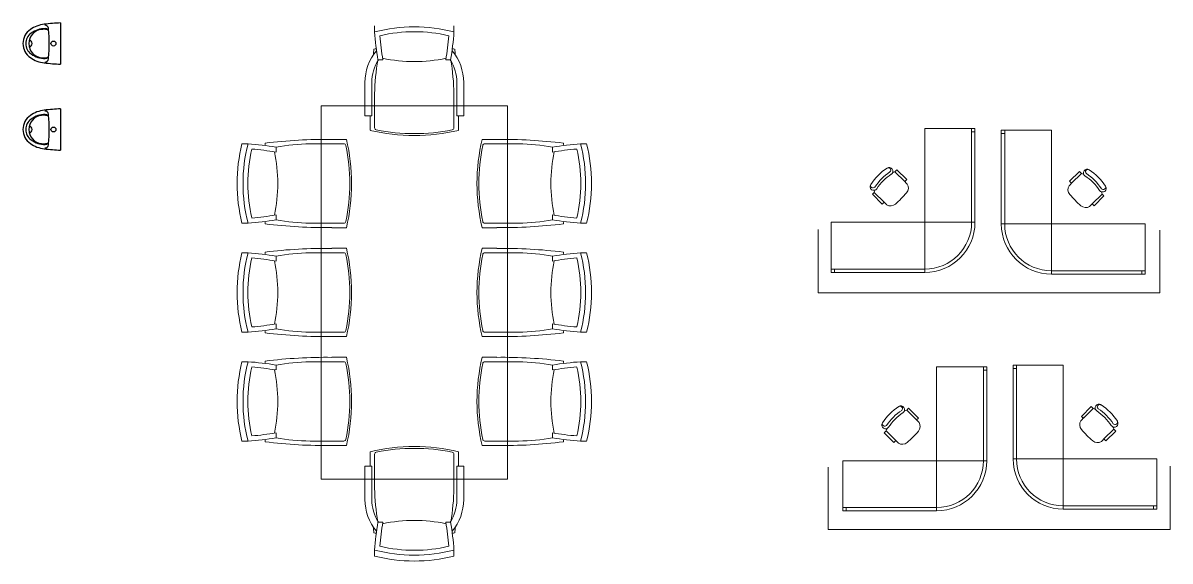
# Model space of a CAD drawing. Header units: millimetres. Extents: x 6919 to 14039, y 2520 to 4279.
# Drawn here: x 11322.8 to 11773.1, y 4059 to 4270.1 of the extents above; entities that cross this region are included whole.
import ezdxf

# ---------------------------------------------------------------- set-up
doc = ezdxf.new("R2010")
doc.units = ezdxf.units.MM
doc.layers.add('Edges', color=7, linetype='Continuous')
doc.layers.add('Furniture', color=252, linetype='Continuous', lineweight=0)

# ---------------------------------------------------------------- blocks, each defined once
blk = doc.blocks.new('URINARIO E-01')
at = {"layer": 'Edges'}
blk.add_line((-0.1795, 0), (0.1795, 0), dxfattribs=at)
blk.add_circle((0, -0.0619), 0.0217, dxfattribs=at)
for centre, radius, start, end in [((1.5522, 0.0659), 1.7329, 182.18027, 186.90205), ((0, -1.3368), 1.2378, 90, 96.17867), ((0, -1.3368), 1.2378, 83.82133, 90), ((-1.5522, 0.0659), 1.7329, 353.09795, 357.81973), ((0.1022, -0.1096), 0.2723, 186.90205, 214.37306), ((-0.1299, -0.137), 0.0309, 96.17867, 179.62837), ((0.0681, -0.1383), 0.198, 178.54741, 216.66031), ((-0.0989, -0.134), 0.0309, 94.7005, 178.54741), ((0.0492, -0.148), 0.1733, 170.46338, 186.32924), ((0, -0.1535), 0.1238, 186.32924, 270), ((-0.0607, -0.1296), 0.0619, 162.68454, 170.46338), ((0, -0.1535), 0.1238, 270, 353.67076), ((-0.0681, -0.1383), 0.198, 323.33969, 1.45259), ((0.0989, -0.134), 0.0309, 1.45259, 85.2995), ((0.0607, -0.1296), 0.0619, 9.53662, 17.31546), ((-0.0492, -0.148), 0.1733, 353.67076, 9.53662), ((-0.1022, -0.1096), 0.2723, 325.62694, 353.09795), ((0.1299, -0.137), 0.0309, 0.37163, 83.82133), ((0, -0.1795), 0.1485, 214.37306, 270), ((0, -0.1919), 0.1114, 215.47603, 270), ((0, -0.2785), 0.0309, 90, 170.58615), ((0, -0.2785), 0.0309, 9.41385, 90), ((0, -0.1919), 0.1114, 270, 324.52397), ((0, -0.1795), 0.1485, 270, 325.62694)]:
    blk.add_arc(centre, radius, start, end, dxfattribs=at)
blk = doc.blocks.new('Conference table_small')
at = {"layer": 'Furniture', "color": 251, "true_color": 0x636466}
for p, q in [((11460.88, 4268.96), (11460.88, 4266.56)), ((11492.01, 4268.96), (11492.01, 4266.56)), ((11464.11, 4255.61), (11462.17, 4255.61)), ((11464.11, 4255.61), (11462.17, 4255.61)), ((11488.79, 4255.61), (11490.72, 4255.61)), ((11488.79, 4255.61), (11490.72, 4255.61)), ((11457.07, 4246.7), (11457.07, 4233.71)), ((11459.76, 4233.71), (11459.76, 4246.7)), ((11493.14, 4233.71), (11493.14, 4246.7)), ((11495.83, 4246.7), (11495.83, 4233.71)), ((11460.88, 4242.26), (11460.88, 4228.98)), ((11492.01, 4242.26), (11492.01, 4228.98)), ((11439.83, 4237.57), (11439.83, 4091.12)), ((11513.06, 4237.57), (11439.83, 4237.57)), ((11513.06, 4091.12), (11513.06, 4237.57)), ((11457.07, 4233.71), (11459.76, 4233.71)), ((11459.12, 4233.71), (11459.12, 4227.97)), ((11495.83, 4233.71), (11493.14, 4233.71)), ((11493.78, 4233.71), (11493.78, 4227.97)), ((11444.07, 4224.43), (11449.81, 4224.43)), ((11508.83, 4224.43), (11503.09, 4224.43)), ((11408.82, 4222.66), (11411.22, 4222.66)), ((11422.17, 4219.44), (11422.17, 4221.37)), ((11422.17, 4219.44), (11422.17, 4221.37)), ((11435.52, 4222.66), (11448.8, 4222.66)), ((11517.38, 4222.66), (11504.1, 4222.66)), ((11530.73, 4219.44), (11530.73, 4221.37)), ((11530.73, 4219.44), (11530.73, 4221.37)), ((11544.08, 4222.66), (11541.67, 4222.66)), ((11408.82, 4191.53), (11411.22, 4191.53)), ((11422.17, 4194.76), (11422.17, 4192.82)), ((11422.17, 4194.76), (11422.17, 4192.82)), ((11435.52, 4191.53), (11448.8, 4191.53)), ((11517.38, 4191.53), (11504.1, 4191.53)), ((11530.73, 4194.76), (11530.73, 4192.82)), ((11530.73, 4194.76), (11530.73, 4192.82)), ((11544.08, 4191.53), (11541.67, 4191.53)), ((11444.07, 4189.76), (11449.81, 4189.76)), ((11508.83, 4189.76), (11503.09, 4189.76)), ((11408.82, 4179.91), (11411.22, 4179.91)), ((11422.17, 4176.68), (11422.17, 4178.62)), ((11422.17, 4176.68), (11422.17, 4178.62)), ((11435.52, 4179.91), (11448.8, 4179.91)), ((11444.07, 4181.68), (11449.81, 4181.68)), ((11508.83, 4181.68), (11503.09, 4181.68)), ((11517.38, 4179.91), (11504.1, 4179.91)), ((11530.73, 4176.68), (11530.73, 4178.62)), ((11530.73, 4176.68), (11530.73, 4178.62)), ((11544.08, 4179.91), (11541.67, 4179.91)), ((11422.17, 4152.01), (11422.17, 4150.07)), ((11422.17, 4152.01), (11422.17, 4150.07)), ((11530.73, 4152.01), (11530.73, 4150.07)), ((11530.73, 4152.01), (11530.73, 4150.07)), ((11408.82, 4148.78), (11411.22, 4148.78)), ((11435.52, 4148.78), (11448.8, 4148.78)), ((11444.07, 4147.01), (11449.81, 4147.01)), ((11508.83, 4147.01), (11503.09, 4147.01)), ((11517.38, 4148.78), (11504.1, 4148.78)), ((11544.08, 4148.78), (11541.67, 4148.78)), ((11444.07, 4138.92), (11449.81, 4138.92)), ((11508.83, 4138.92), (11503.09, 4138.92)), ((11408.82, 4137.15), (11411.22, 4137.15)), ((11422.17, 4133.93), (11422.17, 4135.87)), ((11422.17, 4133.93), (11422.17, 4135.87)), ((11435.52, 4137.15), (11448.8, 4137.15)), ((11517.38, 4137.15), (11504.1, 4137.15)), ((11530.73, 4133.93), (11530.73, 4135.87)), ((11530.73, 4133.93), (11530.73, 4135.87)), ((11544.08, 4137.15), (11541.67, 4137.15)), ((11408.82, 4106.03), (11411.22, 4106.03)), ((11422.17, 4109.25), (11422.17, 4107.32)), ((11422.17, 4109.25), (11422.17, 4107.32)), ((11435.52, 4106.03), (11448.8, 4106.03)), ((11517.38, 4106.03), (11504.1, 4106.03)), ((11530.73, 4109.25), (11530.73, 4107.32)), ((11530.73, 4109.25), (11530.73, 4107.32)), ((11544.08, 4106.03), (11541.67, 4106.03)), ((11444.07, 4104.26), (11449.81, 4104.26)), ((11459.12, 4096.14), (11459.12, 4101.88)), ((11493.78, 4096.14), (11493.78, 4101.88)), ((11508.83, 4104.26), (11503.09, 4104.26)), ((11460.88, 4087.59), (11460.88, 4100.86)), ((11492.01, 4087.59), (11492.01, 4100.86)), ((11457.07, 4083.15), (11457.07, 4096.14)), ((11457.07, 4096.14), (11459.76, 4096.14)), ((11459.76, 4096.14), (11459.76, 4083.15)), ((11495.83, 4096.14), (11493.14, 4096.14)), ((11493.14, 4096.14), (11493.14, 4083.15)), ((11495.83, 4083.15), (11495.83, 4096.14)), ((11439.83, 4091.12), (11513.06, 4091.12)), ((11464.11, 4074.24), (11462.17, 4074.24)), ((11464.11, 4074.24), (11462.17, 4074.24)), ((11488.79, 4074.24), (11490.72, 4074.24)), ((11488.79, 4074.24), (11490.72, 4074.24))]:
    blk.add_line(p, q, dxfattribs=at)
at = {"layer": 'Furniture', "color": 0}
for p, q in [((11460.88, 4060.89), (11460.88, 4063.29)), ((11492.01, 4060.89), (11492.01, 4063.29))]:
    blk.add_line(p, q, dxfattribs=at)
at = {"layer": 'Furniture', "color": 251, "true_color": 0x636466}
for centre, radius, start, end in [((11476.45, 4206.95), 61.61, 75.3671, 104.6329), ((11570.57, 4273.91), 109.93, 183.8231, 189.5807), ((11570.57, 4273.91), 108.02, 184.6813, 189.7517), ((11476.45, 4206.95), 59.7, 76.8921, 103.0631), ((11382.32, 4273.91), 108.02, 350.2483, 355.3187), ((11382.32, 4273.91), 109.93, 350.4193, 356.1769), ((11476.45, 4246.7), 19.38, 139.8703, 180), ((11653.74, 4234.56), 194.78, 172.5378, 173.2556), ((11476.44, 4137.76), 123.12, 96.962, 97.3879), ((11476.45, 4246.7), 19.38, 0, 40.1297), ((11476.45, 4137.76), 123.12, 82.6121, 83.038), ((11299.16, 4234.56), 194.78, 6.7444, 7.4622), ((11476.45, 4246.7), 16.69, 147.7446, 180), ((11547.03, 4240.68), 86.16, 170.0222, 178.9499), ((11476.45, 4314.63), 59.7, 257.9656, 282.0323), ((11476.45, 4246.7), 16.69, 0, 32.2554), ((11405.87, 4240.68), 86.16, 1.0501, 9.9778), ((11476.45, 4300.79), 74.86, 256.6132, 283.3868), ((11461.71, 4228.98), 0.821, 180, 258.3985), ((11476.45, 4300.79), 74.13, 258.3985, 270), ((11476.45, 4300.79), 74.13, 270, 281.6015), ((11491.19, 4228.98), 0.821, 281.6015, 0), ((11441.84, 4029.15), 195.26, 89.3467, 97.0377), ((11376.98, 4207.1), 74.86, 346.6132, 13.3868), ((11575.91, 4207.1), 74.86, 166.6132, 193.3868), ((11511.05, 4029.15), 195.26, 82.9623, 90.6533), ((11470.83, 4207.1), 63.93, 165.9111, 180), ((11470.83, 4207.1), 61.61, 165.3671, 194.6329), ((11470.83, 4207.1), 59.7, 166.8921, 193.0631), ((11403.87, 4112.97), 109.93, 80.4193, 86.1769), ((11403.87, 4112.97), 108.02, 80.2483, 85.3187), ((11540.01, 4207.1), 123.12, 172.6121, 173.038), ((11363.15, 4207.1), 59.7, 347.9656, 12.0323), ((11437.1, 4136.51), 86.16, 91.0501, 99.9778), ((11448.8, 4221.84), 0.821, 11.6015, 90), ((11376.98, 4207.1), 74.13, 0, 11.6015), ((11575.91, 4207.1), 74.13, 168.3985, 180), ((11504.1, 4221.84), 0.821, 90, 168.3985), ((11515.8, 4136.51), 86.16, 80.0222, 88.9499), ((11589.75, 4207.1), 59.7, 167.9677, 192.0344), ((11549.02, 4112.97), 109.93, 93.8231, 99.5807), ((11549.02, 4112.97), 108.02, 94.6813, 99.7517), ((11412.88, 4207.1), 123.12, 6.962, 7.3879), ((11482.07, 4207.1), 59.7, 346.9369, 13.1079), ((11482.07, 4207.1), 61.61, 345.3671, 14.6329), ((11482.07, 4207.1), 63.93, 0, 14.0889), ((11470.83, 4207.1), 63.93, 180, 194.0889), ((11376.98, 4207.1), 74.13, 348.3985, 0), ((11575.91, 4207.1), 74.13, 180, 191.6015), ((11482.07, 4207.1), 63.93, 345.9111, 0), ((11403.87, 4301.22), 109.93, 273.8231, 279.5807), ((11403.87, 4301.22), 108.02, 274.6813, 279.7517), ((11540.01, 4207.09), 123.12, 186.962, 187.3879), ((11437.1, 4277.68), 86.16, 260.0222, 268.9499), ((11448.8, 4192.35), 0.821, 270, 348.3985), ((11504.1, 4192.35), 0.821, 191.6015, 270), ((11515.8, 4277.68), 86.16, 271.0501, 279.9778), ((11549.02, 4301.22), 108.02, 260.2483, 265.3187), ((11549.02, 4301.22), 109.93, 260.4193, 266.1769), ((11412.88, 4207.09), 123.12, 352.6121, 353.038), ((11441.84, 4385.05), 195.26, 262.9623, 270.6533), ((11511.05, 4385.05), 195.26, 269.3467, 277.0377), ((11470.83, 4164.34), 63.93, 165.9111, 180), ((11470.83, 4164.34), 61.61, 165.3671, 194.6329), ((11403.87, 4070.22), 109.93, 80.4193, 86.1769), ((11540.01, 4164.35), 123.12, 172.6121, 173.038), ((11441.84, 3986.39), 195.26, 89.3467, 97.0377), ((11437.1, 4093.76), 86.16, 91.0501, 99.9778), ((11448.8, 4179.09), 0.821, 11.6015, 90), ((11376.98, 4164.34), 74.13, 0, 11.6015), ((11376.98, 4164.34), 74.86, 346.6132, 13.3868), ((11575.91, 4164.34), 74.86, 166.6132, 193.3868), ((11575.91, 4164.34), 74.13, 168.3985, 180), ((11504.1, 4179.09), 0.821, 90, 168.3985), ((11511.05, 3986.39), 195.26, 82.9623, 90.6533), ((11515.8, 4093.76), 86.16, 80.0222, 88.9499), ((11549.02, 4070.22), 109.93, 93.8231, 99.5807), ((11412.88, 4164.35), 123.12, 6.962, 7.3879), ((11482.07, 4164.34), 61.61, 345.3671, 14.6329), ((11482.07, 4164.34), 63.93, 0, 14.0889), ((11470.83, 4164.34), 59.7, 166.8921, 193.0631), ((11403.87, 4070.22), 108.02, 80.2483, 85.3187), ((11363.15, 4164.34), 59.7, 347.9656, 12.0323), ((11589.75, 4164.34), 59.7, 167.9677, 192.0344), ((11549.02, 4070.22), 108.02, 94.6813, 99.7517), ((11482.07, 4164.34), 59.7, 346.9369, 13.1079), ((11470.83, 4164.34), 63.93, 180, 194.0889), ((11376.98, 4164.34), 74.13, 348.3985, 0), ((11575.91, 4164.34), 74.13, 180, 191.6015), ((11482.07, 4164.34), 63.93, 345.9111, 0), ((11403.87, 4258.47), 108.02, 274.6813, 279.7517), ((11549.02, 4258.47), 108.02, 260.2483, 265.3187), ((11403.87, 4258.47), 109.93, 273.8231, 279.5807), ((11540.01, 4164.34), 123.12, 186.962, 187.3879), ((11441.84, 4342.29), 195.26, 262.9623, 270.6533), ((11437.1, 4234.93), 86.16, 260.0222, 268.9499), ((11448.8, 4149.6), 0.821, 270, 348.3985), ((11504.1, 4149.6), 0.821, 191.6015, 270), ((11511.05, 4342.29), 195.26, 269.3467, 277.0377), ((11515.8, 4234.93), 86.16, 271.0501, 279.9778), ((11549.02, 4258.47), 109.93, 260.4193, 266.1769), ((11412.88, 4164.34), 123.12, 352.6121, 353.038), ((11441.84, 3943.64), 195.26, 89.3467, 97.0377), ((11376.98, 4121.59), 74.86, 346.6132, 13.3868), ((11575.91, 4121.59), 74.86, 166.6132, 193.3868), ((11511.05, 3943.64), 195.26, 82.9623, 90.6533), ((11470.83, 4121.59), 63.93, 165.9111, 180), ((11470.83, 4121.59), 61.61, 165.3671, 194.6329), ((11470.83, 4121.59), 59.7, 166.9369, 193.1079), ((11403.87, 4027.47), 109.93, 80.4193, 86.1769), ((11403.87, 4027.47), 108.02, 80.2483, 85.3187), ((11540.01, 4121.6), 123.12, 172.6121, 173.038), ((11363.15, 4121.59), 59.7, 347.9677, 12.0344), ((11437.1, 4051.01), 86.16, 91.0501, 99.9778), ((11448.8, 4136.33), 0.821, 11.6015, 90), ((11376.98, 4121.59), 74.13, 0, 11.6015), ((11575.91, 4121.59), 74.13, 168.3985, 180), ((11504.1, 4136.33), 0.821, 90, 168.3985), ((11515.8, 4051.01), 86.16, 80.0222, 88.9499), ((11589.75, 4121.59), 59.7, 167.9656, 192.0323), ((11549.02, 4027.47), 109.93, 93.8231, 99.5807), ((11549.02, 4027.47), 108.02, 94.6813, 99.7517), ((11412.88, 4121.6), 123.12, 6.962, 7.3879), ((11482.07, 4121.59), 59.7, 346.8921, 13.0631), ((11482.07, 4121.59), 61.61, 345.3671, 14.6329), ((11482.07, 4121.59), 63.93, 0, 14.0889), ((11470.83, 4121.59), 63.93, 180, 194.0889), ((11376.98, 4121.59), 74.13, 348.3985, 0), ((11575.91, 4121.59), 74.13, 180, 191.6015), ((11482.07, 4121.59), 63.93, 345.9111, 0), ((11403.87, 4215.72), 109.93, 273.8231, 279.5807), ((11403.87, 4215.72), 108.02, 274.6813, 279.7517), ((11540.01, 4121.59), 123.12, 186.962, 187.3879), ((11437.1, 4192.17), 86.16, 260.0222, 268.9499), ((11448.8, 4106.85), 0.821, 270, 348.3985), ((11504.1, 4106.85), 0.821, 191.6015, 270), ((11515.8, 4192.17), 86.16, 271.0501, 279.9778), ((11549.02, 4215.72), 108.02, 260.2483, 265.3187), ((11549.02, 4215.72), 109.93, 260.4193, 266.1769), ((11412.88, 4121.59), 123.12, 352.6121, 353.038), ((11441.84, 4299.54), 195.26, 262.9623, 270.6533), ((11476.45, 4029.05), 74.86, 76.6132, 103.3868), ((11461.71, 4100.86), 0.821, 101.6015, 180), ((11476.45, 4029.05), 74.13, 90, 101.6015), ((11476.45, 4029.05), 74.13, 78.3985, 90), ((11491.19, 4100.86), 0.821, 0, 78.3985), ((11511.05, 4299.54), 195.26, 269.3467, 277.0377), ((11547.03, 4089.17), 86.16, 181.0501, 189.9778), ((11405.87, 4089.17), 86.16, 350.0222, 358.9499), ((11476.45, 4083.15), 19.38, 180, 220.1297), ((11476.45, 4083.15), 16.69, 180, 212.2554), ((11476.45, 4083.15), 16.69, 327.7446, 0), ((11476.45, 4083.15), 19.38, 319.8703, 0), ((11476.45, 4015.22), 59.7, 77.9677, 102.0344), ((11653.74, 4095.28), 194.78, 186.7444, 187.4622), ((11476.44, 4192.08), 123.12, 262.6121, 263.038), ((11570.57, 4055.94), 109.93, 170.4193, 176.1769), ((11570.57, 4055.94), 108.02, 170.2483, 175.3187), ((11382.32, 4055.94), 108.02, 4.6813, 9.7517), ((11382.32, 4055.94), 109.93, 3.8231, 9.5807), ((11476.45, 4192.08), 123.12, 276.962, 277.3879), ((11299.16, 4095.28), 194.78, 352.5378, 353.2556), ((11476.45, 4122.9), 61.61, 255.3671, 284.6329), ((11476.45, 4122.9), 59.7, 256.9369, 283.1079)]:
    blk.add_arc(centre, radius, start, end, dxfattribs=at)
at = {"layer": 'Furniture', "color": 0}
for start, end in [(255.9111, 270), (270, 284.0889)]:
    blk.add_arc((11476.45, 4122.9), 63.93, start, end, dxfattribs=at)
blk = doc.blocks.new('A$C00400F56')
for p, q in [((50, 2150), (0, 2150)), ((0, 2150), (0, 2100)), ((1400, 2100), (0, 2100)), ((0, 2100), (0, 1400)), ((0, 2100), (50, 2100)), ((1400, 2150), (50, 2150)), ((50, 2150), (50, 2100)), ((50, 2100), (50, 2150)), ((50, 2100), (1400, 2100)), ((1400, 2150), (1400, 2100)), ((1400, 2100), (1400, 2150)), ((1400, 2100), (1400, 1400)), ((1400, 1400), (1400, 2100)), ((0, 1400), (1400, 1400)), ((1400, 1400), (2100, 1400)), ((1400, 0), (1400, 1400)), ((1400, 1400), (2100, 1400)), ((2100, 1400), (2100, 0)), ((2100, 1400), (2150, 1400)), ((2100, 50), (2100, 1400)), ((2100, 1400), (2150, 1400)), ((2150, 1400), (2150, 50)), ((763, 1129), (616, 982)), ((645, 953), (792, 1100)), ((831, 1139), (778, 1086)), ((616, 982), (645, 953)), ((1100, 792), (954, 645)), ((983, 616), (1130, 763)), ((1138, 829), (1086, 777)), ((954, 645), (983, 616)), ((2100, 50), (2150, 50)), ((2100, 0), (2100, 50)), ((2150, 50), (2100, 50)), ((2150, 50), (2150, 0)), ((2100, 0), (1400, 0)), ((2150, 0), (2100, 0))]:
    blk.add_line(p, q)
at = {"linetype": 'Continuous'}
for p, q in [((763, 1129), (792, 1100)), ((1101, 792), (1130, 763))]:
    blk.add_line(p, q, dxfattribs=at)
for centre, radius, start, end in [((1400, 1400), 750, 0, 90), ((1400, 1400), 700, 0, 90), ((1400, 1400), 700, 0, 90), ((700, 955), 54.9, 182.1618, 222.5717), ((956, 700), 54.9, 225.7226, 267.8382)]:
    blk.add_arc(centre, radius, start, end)
for centre, radius, start, end in [((887, 1044), 111, 49.0766, 120.8334), ((-131, -131), 1666, 40.9234, 49.0766), ((637, 868), 55.3, 35.2478, 215.1012), ((625, 850), 36.2, 40.0872, 205.3213), ((1296, 1291), 766, 213.0112, 236.9888), ((1438, 1412), 913, 214.1286, 223.8433), ((1044, 887), 111, 328.2566, 40.9234), ((1292, 1292), 836, 213.0899, 236.9101), ((1412, 1438), 913, 226.1567, 235.8714), ((856, 621), 35.2, 229.9128, 49.9128), ((868, 637), 55.3, 234.8988, 54.7522)]:
    blk.add_arc(centre, radius, start, end, dxfattribs=at)
blk = doc.blocks.new('Office_cubicles')
at = {"layer": 'Furniture'}
for p, q in [((-134.22, 0), (-134.22, 24.86)), ((0, 0), (0, 24.5)), ((0, 0), (-134.22, 0))]:
    blk.add_line(p, q, dxfattribs=at)
at = {"layer": 'Furniture', "yscale": 0.02625686610082625, "zscale": 0.02625686610082625, "rotation": 180}
for p, xscale in [((-129.07, 64.42), -0.02625686610082625), ((-5.82, 63.76), 0.02625686610082625)]:
    blk.add_blockref('A$C00400F56', p, dxfattribs=dict(at, xscale=xscale))

msp = doc.modelspace()

# ---------------------------------------------------------------- block references
for name, p in [('Conference table_small', (0, 0)), ('Office_cubicles', (11769.11, 4164.24))]:
    msp.add_blockref(name, p)
at = {"xscale": -1}
msp.add_blockref('Office_cubicles', (11638.84, 4071.35), dxfattribs=at)
at = {"layer": 'Furniture', "color": 251, "true_color": 0x636466, "xscale": 45.04062061949767, "yscale": 45.04062061949767, "zscale": 45.04062061949767, "rotation": 270}
for p in [(11337.62, 4262.01), (11337.62, 4228.29)]:
    msp.add_blockref('URINARIO E-01', p, dxfattribs=at)

doc.saveas('drawing.dxf')
